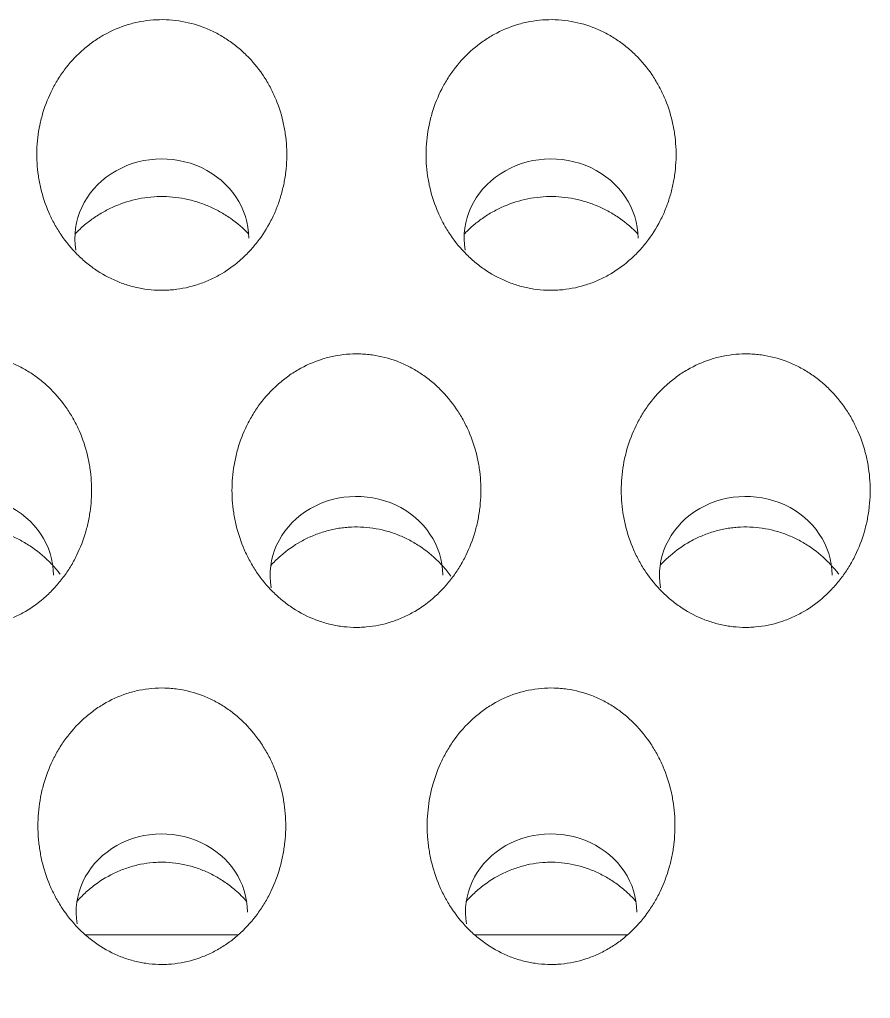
# Model space of a CAD drawing. Header units: inches. Extents: x 3778 to 56227, y -16914 to 35091.
# Drawn here: x 42140.71 to 42147.24, y -12677.05 to -12669.53 of the extents above; entities that cross this region are included whole.
import ezdxf

# ---------------------------------------------------------------- set-up
doc = ezdxf.new("R2010")
doc.units = ezdxf.units.IN
doc.header["$LTSCALE"] = 100
doc.header["$MEASUREMENT"] = 0
doc.layers.add('2-con', color=2, linetype='Continuous')
doc.layers.add('mark-B', color=2, linetype='Continuous', lineweight=20)

# ---------------------------------------------------------------- blocks, each defined once
blk = doc.blocks.new('무풍1WAY 대형')
at = {"layer": 'mark-B'}
for p, q in [((538.6807, -402.387), (539.8472, -402.387)), ((541.6676, -402.387), (542.8358, -402.387))]:
    blk.add_line(p, q, dxfattribs=at)
for centre, major_axis, end_param in [((539.2648, -402.5625), (-0.6573, 0), 3.292682), ((542.2523, -402.5625), (-0.6573, 0), 3.292682), ((537.771, -405.1498), (-0.6622, 0), 3.301521), ((540.7586, -405.1498), (-0.6622, 0), 3.301521), ((543.7461, -405.1498), (-0.6622, 0), 3.301521), ((539.2648, -407.7372), (-0.6672, 0), 3.290718), ((542.2523, -407.7372), (-0.6672, 0), 3.290718)]:
    blk.add_ellipse(centre, major_axis=major_axis, ratio=0.913545, start_param=0, end_param=end_param, dxfattribs=at)
for points, knots in [([(539.5706, -381.7462), (539.9375, -381.7462), (540.3025, -381.7571), (541.0289, -381.7998), (541.7517, -381.8635), (542.8252, -382.0215), (543.8881, -382.2419), (544.5894, -382.4313), (545.1126, -382.5893), (545.2865, -382.6446), (545.5468, -382.7317), (545.6334, -382.7615), (545.8063, -382.8222), (546.2369, -382.9771), (546.6592, -383.147), (547.3246, -383.4373), (547.9797, -383.7463), (548.9319, -384.2643), (549.5469, -384.6455), (550.152, -385.0444), (550.4496, -385.2528), (550.8155, -385.5242), (550.8883, -385.5791), (551.0335, -385.6898), (551.1058, -385.7458), (551.3214, -385.9151), (551.4632, -386.0297), (551.8835, -386.3785), (552.4293, -386.8571), (552.9476, -387.3613), (553.7051, -388.1363), (554.1834, -388.6778), (554.8629, -389.5255), (555.083, -389.814), (555.3502, -390.182), (555.4032, -390.2559), (555.5086, -390.4046), (555.5608, -390.4792), (555.716, -390.7038), (555.8175, -390.8544), (556.3158, -391.6123), (556.6845, -392.2334), (557.3659, -393.5032), (557.6786, -394.1519), (558.1064, -395.1454), (558.2421, -395.4799), (558.4354, -395.9868), (558.4981, -396.1566), (558.62, -396.4979), (558.6793, -396.6695), (558.9669, -397.531), (559.1664, -398.225), (559.5075, -399.6221), (559.6491, -400.3251), (559.876, -401.74), (559.9613, -402.4518), (560.0756, -403.8843), (560.1046, -404.6049), (560.1046, -405.33)], [0, 0, 0, 0, 0.03125, 0.03125, 0.0625, 0.09375, 0.125, 0.15625, 0.15625, 0.171875, 0.171875, 0.179688, 0.179688, 0.1875, 0.21875, 0.21875, 0.25, 0.28125, 0.3125, 0.3125, 0.34375, 0.34375, 0.351563, 0.351563, 0.359375, 0.359375, 0.375, 0.375, 0.40625, 0.4375, 0.4375, 0.5, 0.5, 0.53125, 0.53125, 0.539062, 0.539062, 0.546875, 0.546875, 0.5625, 0.5625, 0.625, 0.625, 0.6875, 0.6875, 0.71875, 0.71875, 0.734375, 0.734375, 0.75, 0.75, 0.8125, 0.8125, 0.875, 0.875, 0.9375, 0.9375, 1, 1, 1, 1]), ([(559.8476, -405.3255), (559.8476, -405.3228), (559.8476, -405.3199), (559.8476, -405.3143), (559.8477, -405.3059), (559.8477, -405.2862), (559.8478, -405.2468), (559.8478, -405.1682), (559.8473, -405.011), (559.844, -404.6969), (559.828, -404.0701), (559.7985, -403.5353), (559.7186, -402.4687), (559.6375, -401.7619), (559.4197, -400.3565), (559.283, -399.658), (558.9521, -398.2697), (558.758, -397.5799), (558.4773, -396.7233), (558.4195, -396.5528), (558.3003, -396.2135), (558.1164, -395.707), (557.9171, -395.2079), (557.4979, -394.2199), (557.191, -393.5746), (556.5212, -392.3111), (556.1583, -391.693), (555.6673, -390.9385), (555.5672, -390.7886), (555.4143, -390.565), (555.3628, -390.4907), (555.2589, -390.3427), (554.9973, -389.9745), (554.7259, -389.6155), (554.0553, -388.7714), (553.5827, -388.2322), (552.8339, -387.4603), (552.3214, -386.958), (551.7812, -386.4813), (551.3653, -386.1338), (551.2248, -386.0196), (551.0113, -385.851), (550.9397, -385.7952), (550.796, -385.6848), (550.4352, -385.4116), (550.0667, -385.1522), (549.4672, -384.7548), (548.8579, -384.3751), (548.2286, -384.0311), (547.5892, -383.7051), (547.2644, -383.5513), (546.6045, -383.262), (546.2694, -383.1266), (545.8439, -382.9694), (545.7584, -382.9385), (545.5869, -382.878), (545.5009, -382.8484), (545.2427, -382.7616), (545.0701, -382.7065), (544.551, -382.5491), (544.2031, -382.4548), (543.5037, -382.2874), (542.8006, -382.141), (541.7353, -381.9837), (541.018, -381.9202), (540.4773, -381.8883), (540.2062, -381.8763), (539.8888, -381.8693), (539.7298, -381.8675), (539.6503, -381.8671), (539.6105, -381.867), (539.5906, -381.8669), (539.582, -381.8669), (539.5763, -381.8669), (539.5734, -381.8669), (539.5706, -381.8669)], [0, 0, 0, 0, 0.000244, 0.000244, 0.000488, 0.000977, 0.001953, 0.003906, 0.007812, 0.015625, 0.03125, 0.0625, 0.0625, 0.125, 0.125, 0.1875, 0.1875, 0.25, 0.25, 0.265625, 0.265625, 0.28125, 0.3125, 0.3125, 0.375, 0.375, 0.4375, 0.4375, 0.453125, 0.453125, 0.460937, 0.460937, 0.46875, 0.5, 0.5, 0.5625, 0.5625, 0.59375, 0.625, 0.625, 0.640625, 0.640625, 0.648437, 0.648437, 0.65625, 0.6875, 0.6875, 0.71875, 0.75, 0.75, 0.78125, 0.78125, 0.8125, 0.8125, 0.820312, 0.820312, 0.828125, 0.828125, 0.84375, 0.84375, 0.875, 0.875, 0.90625, 0.9375, 0.96875, 0.96875, 0.984375, 0.992188, 0.996094, 0.998047, 0.999023, 0.999512, 0.999756, 0.999756, 1, 1, 1, 1]), ([(539.5708, -390.0864), (539.5751, -390.0864), (539.5794, -390.0864), (539.5881, -390.0864), (539.601, -390.0864), (539.6313, -390.0865), (539.6918, -390.0868), (539.8127, -390.0881), (540.0542, -390.0928), (540.5362, -390.1111), (540.9473, -390.1422), (541.767, -390.2246), (542.31, -390.3067), (543.1193, -390.4703), (543.3882, -390.5316), (543.9243, -390.668), (544.1894, -390.7427), (544.7139, -390.9045), (544.9733, -390.9918), (545.4866, -391.1783), (545.7406, -391.2776), (546.4941, -391.5936), (546.9855, -391.8284), (547.7056, -392.218), (548.0614, -392.4222), (548.4691, -392.6768), (548.6421, -392.7895), (548.7572, -392.8654), (548.8145, -392.9038), (549.1, -393.0974), (549.547, -393.4172), (550.1894, -393.9258), (550.8042, -394.4627), (551.1956, -394.8395), (551.7689, -395.419), (552.1325, -395.8245), (552.5633, -396.3557), (552.6907, -396.5168), (552.8154, -396.6808), (552.8979, -396.7907), (552.9389, -396.8461), (553.1421, -397.1238), (553.4547, -397.5742), (553.8871, -398.2677), (554.1518, -398.7416), (554.5314, -399.4609), (554.7612, -399.9519), (555.1735, -400.9569), (555.3559, -401.471), (555.5926, -402.2601), (555.6649, -402.5242), (555.7964, -403.0542), (555.8556, -403.3201), (556.0142, -404.1206), (556.0941, -404.658), (556.202, -405.7402), (556.23, -406.2849), (556.2318, -406.8335)], [0, 0, 0, 0, 0.000488, 0.000488, 0.000977, 0.001953, 0.003906, 0.007813, 0.015625, 0.03125, 0.0625, 0.0625, 0.125, 0.125, 0.15625, 0.15625, 0.1875, 0.1875, 0.21875, 0.21875, 0.25, 0.25, 0.3125, 0.3125, 0.34375, 0.359375, 0.367188, 0.367188, 0.375, 0.375, 0.40625, 0.4375, 0.46875, 0.5, 0.5, 0.5625, 0.5625, 0.578125, 0.585938, 0.585938, 0.59375, 0.59375, 0.625, 0.65625, 0.6875, 0.6875, 0.75, 0.75, 0.8125, 0.8125, 0.84375, 0.84375, 0.875, 0.875, 0.9375, 0.9375, 1, 1, 1, 1]), ([(555.4889, -406.5155), (555.4777, -405.9975), (555.4419, -405.4832), (555.3217, -404.462), (555.2373, -403.955), (555.0746, -403.1999), (555.0144, -402.9492), (554.9149, -402.5744), (554.8803, -402.4497), (554.826, -402.263), (554.8075, -402.2009), (554.7697, -402.0766), (554.7505, -402.0146), (554.5741, -401.4583), (554.3945, -400.9751), (553.9914, -400.0307), (553.768, -399.5693), (553.2782, -398.6681), (553.0118, -398.2283), (552.6507, -397.6924), (552.5403, -397.5327), (552.4266, -397.3746), (552.3501, -397.2695), (552.3115, -397.2172), (552.1169, -396.9567), (551.9568, -396.7529), (551.4631, -396.1554), (551.1163, -395.7752), (550.5704, -395.2318), (550.1979, -394.8785), (549.6136, -394.3749), (549.207, -394.0569), (548.7918, -393.7478), (548.5797, -393.5978), (547.4973, -392.8714), (546.5885, -392.3854), (545.4012, -391.8912), (545.1612, -391.7981), (544.6761, -391.623), (544.431, -391.5412), (544.0594, -391.4272), (543.9349, -391.3907), (543.6844, -391.3206), (543.5585, -391.2871), (543.1789, -391.191), (542.925, -391.1335), (542.161, -390.9798), (541.1359, -390.8255), (540.0978, -390.7728), (539.5755, -390.7722)], [0, 0, 0, 0, 0.0625, 0.0625, 0.125, 0.125, 0.15625, 0.15625, 0.171875, 0.171875, 0.179688, 0.179688, 0.1875, 0.1875, 0.25, 0.25, 0.3125, 0.3125, 0.375, 0.375, 0.390625, 0.398438, 0.398438, 0.40625, 0.40625, 0.4375, 0.4375, 0.5, 0.5, 0.53125, 0.5625, 0.59375, 0.59375, 0.625, 0.625, 0.75, 0.75, 0.78125, 0.78125, 0.8125, 0.8125, 0.828125, 0.828125, 0.84375, 0.84375, 0.875, 0.875, 0.9375, 1, 1, 1, 1]), ([(539.9067, -402.44), (539.9531, -402.4876), (539.994, -402.5389), (540.048, -402.6209), (540.0647, -402.6491), (540.088, -402.6926), (540.0955, -402.7073), (540.1098, -402.7371), (540.1166, -402.7523), (540.149, -402.8284), (540.1694, -402.8909), (540.1919, -402.9868), (540.1981, -403.0191), (540.2053, -403.0681), (540.2074, -403.0846), (540.2109, -403.1175), (540.2123, -403.134), (540.2175, -403.2162), (540.2161, -403.2817), (540.206, -403.3796), (540.2013, -403.4121), (540.192, -403.4608), (540.1886, -403.4771), (540.181, -403.5094), (540.1769, -403.5254), (540.1547, -403.6046), (540.1317, -403.6659), (540.0892, -403.7544), (540.0737, -403.7834), (540.0483, -403.8259), (540.0394, -403.84), (540.0211, -403.8677), (540.0116, -403.8812), (539.9629, -403.9477), (539.9195, -403.9965), (539.8471, -404.0631), (539.8219, -404.0841), (539.782, -404.1139), (539.7684, -404.1235), (539.7408, -404.1419), (539.7269, -404.1507), (539.6561, -404.1926), (539.5965, -404.2199), (539.5183, -404.2455), (539.5024, -404.2502), (539.4703, -404.2587), (539.4541, -404.2626), (539.4054, -404.2726), (539.3402, -404.2821), (539.2746, -404.2841), (539.2252, -404.2828), (539.2087, -404.2818), (539.1756, -404.279), (539.159, -404.2771), (539.0769, -404.2653), (539.0133, -404.2485), (538.9363, -404.2187), (538.9211, -404.2123), (538.8908, -404.1986), (538.8758, -404.1913), (538.8317, -404.1684), (538.7749, -404.1348), (538.7221, -404.0954), (538.684, -404.0639), (538.6715, -404.053), (538.647, -404.0305), (538.635, -404.0189), (538.5769, -403.9599), (538.5356, -403.9087), (538.4901, -403.8399), (538.4813, -403.826), (538.4643, -403.7975), (538.4561, -403.783), (538.4326, -403.7392), (538.4183, -403.7094), (538.3797, -403.6186), (538.3594, -403.556), (538.3406, -403.4754), (538.3372, -403.4591), (538.3311, -403.4265), (538.3229, -403.3776), (538.318, -403.3285), (538.3121, -403.2303), (538.3136, -403.1646), (538.3224, -403.0822), (538.3246, -403.0657), (538.3295, -403.0329), (538.3378, -402.9842), (538.3492, -402.9363), (538.3759, -402.8418), (538.399, -402.7803), (538.4349, -402.7057), (538.4425, -402.6908), (538.4582, -402.6617), (538.4826, -402.6186), (538.5097, -402.5776), (538.5676, -402.4984), (538.6109, -402.4492), (538.6718, -402.3928), (538.6843, -402.3818), (538.7097, -402.3606), (538.7485, -402.3298), (538.8165, -402.2841), (538.8744, -402.2534), (538.9193, -402.2328), (538.9345, -402.2263), (538.9653, -402.2141), (538.9811, -402.2085), (539.0599, -402.1824), (539.1242, -402.1691), (539.2062, -402.1618), (539.2227, -402.1608), (539.2558, -402.1598), (539.2724, -402.1598), (539.3224, -402.1613), (539.3883, -402.1671), (539.4528, -402.1804), (539.5006, -402.1932), (539.5164, -402.1979), (539.5479, -402.2082), (539.5636, -402.2139), (539.641, -402.2444), (539.6993, -402.2753), (539.7677, -402.3214), (539.7812, -402.331), (539.8077, -402.351), (539.8208, -402.3614), (539.8463, -402.3827), (539.8588, -402.3938), (539.8832, -402.4164), (539.8951, -402.428), (539.9067, -402.44)], [0, 0, 0, 0, 0.03125, 0.03125, 0.046875, 0.046875, 0.054688, 0.054688, 0.0625, 0.0625, 0.09375, 0.09375, 0.109375, 0.109375, 0.117188, 0.117188, 0.125, 0.125, 0.15625, 0.15625, 0.171875, 0.171875, 0.179688, 0.179688, 0.1875, 0.1875, 0.21875, 0.21875, 0.234375, 0.234375, 0.242188, 0.242188, 0.25, 0.25, 0.28125, 0.28125, 0.296875, 0.296875, 0.304688, 0.304688, 0.3125, 0.3125, 0.34375, 0.34375, 0.351563, 0.351563, 0.359375, 0.359375, 0.375, 0.390625, 0.390625, 0.398438, 0.398438, 0.40625, 0.40625, 0.4375, 0.4375, 0.445313, 0.445313, 0.453125, 0.453125, 0.46875, 0.484375, 0.484375, 0.492188, 0.492188, 0.5, 0.5, 0.53125, 0.53125, 0.539063, 0.539063, 0.546875, 0.546875, 0.5625, 0.5625, 0.59375, 0.59375, 0.601563, 0.601563, 0.609375, 0.625, 0.625, 0.65625, 0.65625, 0.664063, 0.664063, 0.671875, 0.6875, 0.6875, 0.71875, 0.71875, 0.726563, 0.726563, 0.734375, 0.75, 0.75, 0.78125, 0.78125, 0.789063, 0.789063, 0.796875, 0.8125, 0.828125, 0.828125, 0.835938, 0.835938, 0.84375, 0.84375, 0.875, 0.875, 0.882813, 0.882813, 0.890625, 0.890625, 0.90625, 0.921875, 0.921875, 0.929688, 0.929688, 0.9375, 0.9375, 0.96875, 0.96875, 0.976563, 0.976563, 0.984375, 0.984375, 0.992188, 0.992188, 1, 1, 1, 1]), ([(542.8942, -402.44), (542.9406, -402.4876), (542.9815, -402.5389), (543.0355, -402.6209), (543.0523, -402.6491), (543.0756, -402.6926), (543.083, -402.7073), (543.0973, -402.7371), (543.1042, -402.7523), (543.1366, -402.8284), (543.1569, -402.8909), (543.1795, -402.9868), (543.1856, -403.0191), (543.1929, -403.0681), (543.195, -403.0846), (543.1984, -403.1175), (543.1998, -403.134), (543.205, -403.2162), (543.2037, -403.2817), (543.1935, -403.3796), (543.1888, -403.4121), (543.1796, -403.4608), (543.1761, -403.4771), (543.1686, -403.5094), (543.1645, -403.5254), (543.1423, -403.6046), (543.1193, -403.6659), (543.0767, -403.7544), (543.0612, -403.7834), (543.0358, -403.8259), (543.027, -403.84), (543.0086, -403.8677), (542.9992, -403.8812), (542.9505, -403.9477), (542.907, -403.9965), (542.8347, -404.0631), (542.8094, -404.0841), (542.7696, -404.1139), (542.7559, -404.1235), (542.7284, -404.1419), (542.7144, -404.1507), (542.6436, -404.1926), (542.5841, -404.2199), (542.5058, -404.2455), (542.49, -404.2502), (542.4579, -404.2587), (542.4416, -404.2626), (542.3929, -404.2726), (542.3278, -404.2821), (542.2621, -404.2841), (542.2127, -404.2828), (542.1962, -404.2818), (542.1632, -404.279), (542.1466, -404.2771), (542.0644, -404.2653), (542.0008, -404.2485), (541.9239, -404.2187), (541.9086, -404.2123), (541.8784, -404.1986), (541.8633, -404.1913), (541.8192, -404.1684), (541.7625, -404.1348), (541.7097, -404.0954), (541.6715, -404.0639), (541.659, -404.053), (541.6346, -404.0305), (541.6226, -404.0189), (541.5644, -403.9599), (541.5232, -403.9087), (541.4777, -403.8399), (541.4689, -403.826), (541.4519, -403.7975), (541.4437, -403.783), (541.4201, -403.7392), (541.4059, -403.7094), (541.3673, -403.6186), (541.3469, -403.556), (541.3282, -403.4754), (541.3247, -403.4591), (541.3186, -403.4265), (541.3105, -403.3776), (541.3055, -403.3285), (541.2996, -403.2303), (541.3011, -403.1646), (541.31, -403.0822), (541.3121, -403.0657), (541.317, -403.0329), (541.3254, -402.9842), (541.3368, -402.9363), (541.3635, -402.8418), (541.3865, -402.7803), (541.4225, -402.7057), (541.43, -402.6908), (541.4457, -402.6617), (541.4701, -402.6186), (541.4972, -402.5776), (541.5551, -402.4984), (541.5985, -402.4492), (541.6593, -402.3928), (541.6719, -402.3818), (541.6973, -402.3606), (541.7361, -402.3298), (541.804, -402.2841), (541.862, -402.2534), (541.9068, -402.2328), (541.922, -402.2263), (541.9529, -402.2141), (541.9686, -402.2085), (542.0475, -402.1824), (542.1118, -402.1691), (542.1937, -402.1618), (542.2102, -402.1608), (542.2433, -402.1598), (542.26, -402.1598), (542.31, -402.1613), (542.3759, -402.1671), (542.4403, -402.1804), (542.4881, -402.1932), (542.504, -402.1979), (542.5355, -402.2082), (542.5512, -402.2139), (542.6286, -402.2444), (542.6868, -402.2753), (542.7553, -402.3214), (542.7688, -402.331), (542.7953, -402.351), (542.8084, -402.3614), (542.8339, -402.3827), (542.8463, -402.3938), (542.8707, -402.4164), (542.8826, -402.428), (542.8942, -402.44)], [0, 0, 0, 0, 0.03125, 0.03125, 0.046875, 0.046875, 0.054687, 0.054687, 0.0625, 0.0625, 0.09375, 0.09375, 0.109375, 0.109375, 0.117187, 0.117187, 0.125, 0.125, 0.15625, 0.15625, 0.171875, 0.171875, 0.179687, 0.179687, 0.1875, 0.1875, 0.21875, 0.21875, 0.234375, 0.234375, 0.242187, 0.242187, 0.25, 0.25, 0.28125, 0.28125, 0.296875, 0.296875, 0.304687, 0.304687, 0.3125, 0.3125, 0.34375, 0.34375, 0.351562, 0.351562, 0.359375, 0.359375, 0.375, 0.390625, 0.390625, 0.398437, 0.398437, 0.40625, 0.40625, 0.4375, 0.4375, 0.445312, 0.445312, 0.453125, 0.453125, 0.46875, 0.484375, 0.484375, 0.492187, 0.492187, 0.5, 0.5, 0.53125, 0.53125, 0.539062, 0.539062, 0.546875, 0.546875, 0.5625, 0.5625, 0.59375, 0.59375, 0.601562, 0.601562, 0.609375, 0.625, 0.625, 0.65625, 0.65625, 0.664062, 0.664062, 0.671875, 0.6875, 0.6875, 0.71875, 0.71875, 0.726562, 0.726562, 0.734375, 0.75, 0.75, 0.78125, 0.78125, 0.789062, 0.789062, 0.796875, 0.8125, 0.828125, 0.828125, 0.835937, 0.835937, 0.84375, 0.84375, 0.875, 0.875, 0.882812, 0.882812, 0.890625, 0.890625, 0.90625, 0.921875, 0.921875, 0.929687, 0.929687, 0.9375, 0.9375, 0.96875, 0.96875, 0.976562, 0.976562, 0.984375, 0.984375, 0.992187, 0.992187, 1, 1, 1, 1]), ([(539.9173, -402.6437), (539.9079, -402.6542), (539.8982, -402.6646), (539.8768, -402.6864), (539.8651, -402.6978), (539.8292, -402.731), (539.8044, -402.7517), (539.727, -402.8096), (539.6717, -402.8426), (539.5975, -402.8763), (539.5823, -402.8827), (539.5519, -402.8945), (539.5365, -402.8999), (539.4902, -402.9148), (539.4277, -402.9311), (539.3637, -402.9401), (539.315, -402.944), (539.2987, -402.9448), (539.2659, -402.9455), (539.2496, -402.9454), (539.1683, -402.9423), (539.1044, -402.9323), (539.0259, -402.9104), (539.0102, -402.9056), (538.9792, -402.895), (538.9639, -402.8893), (538.9188, -402.8709), (538.8602, -402.8432), (538.8049, -402.8091), (538.7646, -402.7812), (538.7514, -402.7715), (538.7256, -402.7515), (538.713, -402.7412), (538.6689, -402.7031), (538.6391, -402.6738), (538.6112, -402.6425)], [0, 0, 0, 0, 0.028629, 0.028629, 0.061461, 0.061461, 0.127125, 0.127125, 0.258453, 0.258453, 0.291286, 0.291286, 0.324118, 0.324118, 0.389782, 0.455446, 0.455446, 0.488278, 0.488278, 0.52111, 0.52111, 0.652439, 0.652439, 0.685271, 0.685271, 0.718103, 0.718103, 0.783768, 0.849432, 0.849432, 0.882264, 0.882264, 0.915096, 0.915096, 1, 1, 1, 1]), ([(542.9048, -402.6437), (542.8954, -402.6542), (542.8857, -402.6646), (542.8644, -402.6864), (542.8526, -402.6978), (542.8168, -402.731), (542.7919, -402.7517), (542.7146, -402.8096), (542.6593, -402.8426), (542.585, -402.8763), (542.5699, -402.8827), (542.5394, -402.8945), (542.5241, -402.8999), (542.4778, -402.9148), (542.4153, -402.9311), (542.3512, -402.9401), (542.3026, -402.944), (542.2862, -402.9448), (542.2534, -402.9455), (542.2371, -402.9454), (542.1559, -402.9423), (542.0919, -402.9323), (542.0134, -402.9104), (541.9977, -402.9056), (541.9667, -402.895), (541.9515, -402.8893), (541.9063, -402.8709), (541.8478, -402.8432), (541.7925, -402.8091), (541.7522, -402.7812), (541.739, -402.7715), (541.7131, -402.7515), (541.7006, -402.7412), (541.6565, -402.7031), (541.6266, -402.6738), (541.5987, -402.6425)], [0, 0, 0, 0, 0.028629, 0.028629, 0.061461, 0.061461, 0.127125, 0.127125, 0.258453, 0.258453, 0.291286, 0.291286, 0.324118, 0.324118, 0.389782, 0.455446, 0.455446, 0.488278, 0.488278, 0.52111, 0.52111, 0.652439, 0.652439, 0.685271, 0.685271, 0.718103, 0.718103, 0.783767, 0.849432, 0.849432, 0.882264, 0.882264, 0.915096, 0.915096, 1, 1, 1, 1]), ([(538.4122, -405.0223), (538.4591, -405.0691), (538.5005, -405.1198), (538.5551, -405.2008), (538.5721, -405.2287), (538.5958, -405.2717), (538.6034, -405.2863), (538.6179, -405.3159), (538.6249, -405.3309), (538.6579, -405.4066), (538.6787, -405.4687), (538.7017, -405.5641), (538.708, -405.5962), (538.7179, -405.6613), (538.7215, -405.6943), (538.7279, -405.7927), (538.7266, -405.858), (538.7163, -405.9555), (538.7115, -405.9879), (538.7022, -406.0365), (538.6987, -406.0527), (538.691, -406.0848), (538.6868, -406.1007), (538.6643, -406.1795), (538.6409, -406.2404), (538.5978, -406.3284), (538.5821, -406.3571), (538.5563, -406.3994), (538.5473, -406.4133), (538.5288, -406.4406), (538.5193, -406.454), (538.4702, -406.5196), (538.4263, -406.5678), (538.3534, -406.6334), (538.328, -406.6542), (538.2744, -406.6933), (538.2468, -406.7113), (538.1619, -406.7605), (538.1024, -406.7871), (538.0084, -406.8173), (537.9761, -406.8257), (537.9116, -406.8386), (537.8468, -406.8479), (537.7814, -406.85), (537.7321, -406.8487), (537.7157, -406.8478), (537.6826, -406.8451), (537.6661, -406.8432), (537.5845, -406.8318), (537.5211, -406.8155), (537.4442, -406.7865), (537.4289, -406.7803), (537.3986, -406.7669), (537.3836, -406.7598), (537.3395, -406.7374), (537.2826, -406.7046), (537.2296, -406.6661), (537.1912, -406.6351), (537.1786, -406.6244), (537.154, -406.6023), (537.1419, -406.591), (537.0833, -406.5329), (537.0416, -406.4824), (536.9955, -406.4145), (536.9866, -406.4007), (536.9693, -406.3725), (536.961, -406.3582), (536.9371, -406.3147), (536.9226, -406.2852), (536.8833, -406.1951), (536.8626, -406.133), (536.8434, -406.0528), (536.8399, -406.0366), (536.8336, -406.0041), (536.8253, -405.9554), (536.8202, -405.9066), (536.8141, -405.8087), (536.8156, -405.7432), (536.8245, -405.661), (536.8266, -405.6446), (536.8316, -405.612), (536.8401, -405.5635), (536.8516, -405.5158), (536.8787, -405.4217), (536.9021, -405.3606), (536.9386, -405.2864), (536.9463, -405.2717), (536.9621, -405.2428), (536.9868, -405.2002), (537.0325, -405.1326), (537.0739, -405.0822), (537.1178, -405.0337), (537.1411, -405.0103), (537.2148, -404.9436), (537.2675, -404.9048), (537.3519, -404.8554), (537.381, -404.8403), (537.4259, -404.8201), (537.4412, -404.8137), (537.4721, -404.8018), (537.4878, -404.7963), (537.5661, -404.771), (537.6302, -404.7579), (537.7119, -404.7508), (537.7284, -404.7498), (537.7614, -404.7488), (537.7781, -404.7488), (537.8277, -404.7501), (537.8931, -404.7557), (537.9574, -404.7686), (538.0051, -404.781), (538.0209, -404.7855), (538.0524, -404.7956), (538.0681, -404.8012), (538.1453, -404.8307), (538.2036, -404.8608), (538.2724, -404.9059), (538.2859, -404.9154), (538.3126, -404.9349), (538.3257, -404.9451), (538.3642, -404.9765), (538.3888, -404.9988), (538.4122, -405.0223)], [0, 0, 0, 0, 0.03125, 0.03125, 0.046875, 0.046875, 0.054688, 0.054688, 0.0625, 0.0625, 0.09375, 0.09375, 0.109375, 0.109375, 0.125, 0.125, 0.15625, 0.15625, 0.171875, 0.171875, 0.179688, 0.179688, 0.1875, 0.1875, 0.21875, 0.21875, 0.234375, 0.234375, 0.242188, 0.242188, 0.25, 0.25, 0.28125, 0.28125, 0.296875, 0.296875, 0.3125, 0.3125, 0.34375, 0.34375, 0.359375, 0.359375, 0.375, 0.390625, 0.390625, 0.398438, 0.398438, 0.40625, 0.40625, 0.4375, 0.4375, 0.445313, 0.445313, 0.453125, 0.453125, 0.46875, 0.484375, 0.484375, 0.492188, 0.492188, 0.5, 0.5, 0.53125, 0.53125, 0.539063, 0.539063, 0.546875, 0.546875, 0.5625, 0.5625, 0.59375, 0.59375, 0.601563, 0.601563, 0.609375, 0.625, 0.625, 0.65625, 0.65625, 0.664063, 0.664063, 0.671875, 0.6875, 0.6875, 0.71875, 0.71875, 0.726563, 0.726563, 0.734375, 0.75, 0.765625, 0.765625, 0.78125, 0.78125, 0.8125, 0.8125, 0.828125, 0.828125, 0.835938, 0.835938, 0.84375, 0.84375, 0.875, 0.875, 0.882813, 0.882813, 0.890625, 0.890625, 0.90625, 0.921875, 0.921875, 0.929688, 0.929688, 0.9375, 0.9375, 0.96875, 0.96875, 0.976563, 0.976563, 0.984375, 0.984375, 1, 1, 1, 1]), ([(541.3998, -405.0223), (541.4466, -405.0691), (541.488, -405.1198), (541.5427, -405.2008), (541.5597, -405.2287), (541.5833, -405.2717), (541.5909, -405.2863), (541.6054, -405.3159), (541.6124, -405.3309), (541.6455, -405.4066), (541.6662, -405.4687), (541.6892, -405.5641), (541.6956, -405.5962), (541.7055, -405.6613), (541.709, -405.6943), (541.7155, -405.7927), (541.7142, -405.858), (541.7039, -405.9555), (541.6991, -405.9879), (541.6897, -406.0365), (541.6862, -406.0527), (541.6785, -406.0848), (541.6744, -406.1007), (541.6518, -406.1795), (541.6285, -406.2404), (541.5854, -406.3284), (541.5696, -406.3571), (541.5438, -406.3994), (541.5349, -406.4133), (541.5164, -406.4406), (541.5068, -406.454), (541.4577, -406.5196), (541.4139, -406.5678), (541.341, -406.6334), (541.3155, -406.6542), (541.262, -406.6933), (541.2344, -406.7113), (541.1495, -406.7605), (541.0899, -406.7871), (540.9959, -406.8173), (540.9637, -406.8257), (540.8992, -406.8386), (540.8343, -406.8479), (540.7689, -406.85), (540.7197, -406.8487), (540.7032, -406.8478), (540.6702, -406.8451), (540.6537, -406.8432), (540.572, -406.8318), (540.5086, -406.8155), (540.4317, -406.7865), (540.4164, -406.7803), (540.3861, -406.7669), (540.3711, -406.7598), (540.327, -406.7374), (540.2702, -406.7046), (540.2171, -406.6661), (540.1787, -406.6351), (540.1662, -406.6244), (540.1415, -406.6023), (540.1295, -406.591), (540.0709, -406.5329), (540.0291, -406.4824), (539.983, -406.4145), (539.9741, -406.4007), (539.9569, -406.3725), (539.9486, -406.3582), (539.9247, -406.3147), (539.9102, -406.2852), (539.8708, -406.1951), (539.8501, -406.133), (539.8309, -406.0528), (539.8274, -406.0366), (539.8212, -406.0041), (539.8128, -405.9554), (539.8077, -405.9066), (539.8016, -405.8087), (539.8031, -405.7432), (539.812, -405.661), (539.8142, -405.6446), (539.8192, -405.612), (539.8276, -405.5635), (539.8392, -405.5158), (539.8663, -405.4217), (539.8897, -405.3606), (539.9262, -405.2864), (539.9338, -405.2717), (539.9497, -405.2428), (539.9743, -405.2002), (540.02, -405.1326), (540.0614, -405.0822), (540.1054, -405.0337), (540.1286, -405.0103), (540.2024, -404.9436), (540.2551, -404.9048), (540.3395, -404.8554), (540.3685, -404.8403), (540.4135, -404.8201), (540.4287, -404.8137), (540.4597, -404.8018), (540.4753, -404.7963), (540.5537, -404.771), (540.6177, -404.7579), (540.6995, -404.7508), (540.7159, -404.7498), (540.749, -404.7488), (540.7656, -404.7488), (540.8152, -404.7501), (540.8807, -404.7557), (540.9449, -404.7686), (540.9926, -404.781), (541.0085, -404.7855), (541.04, -404.7956), (541.0557, -404.8012), (541.1329, -404.8307), (541.1912, -404.8608), (541.2599, -404.9059), (541.2734, -404.9154), (541.3001, -404.9349), (541.3133, -404.9451), (541.3518, -404.9765), (541.3764, -404.9988), (541.3998, -405.0223)], [0, 0, 0, 0, 0.03125, 0.03125, 0.046875, 0.046875, 0.054688, 0.054688, 0.0625, 0.0625, 0.09375, 0.09375, 0.109375, 0.109375, 0.125, 0.125, 0.15625, 0.15625, 0.171875, 0.171875, 0.179688, 0.179688, 0.1875, 0.1875, 0.21875, 0.21875, 0.234375, 0.234375, 0.242188, 0.242188, 0.25, 0.25, 0.28125, 0.28125, 0.296875, 0.296875, 0.3125, 0.3125, 0.34375, 0.34375, 0.359375, 0.359375, 0.375, 0.390625, 0.390625, 0.398438, 0.398438, 0.40625, 0.40625, 0.4375, 0.4375, 0.445313, 0.445313, 0.453125, 0.453125, 0.46875, 0.484375, 0.484375, 0.492188, 0.492188, 0.5, 0.5, 0.53125, 0.53125, 0.539063, 0.539063, 0.546875, 0.546875, 0.5625, 0.5625, 0.59375, 0.59375, 0.601563, 0.601563, 0.609375, 0.625, 0.625, 0.65625, 0.65625, 0.664063, 0.664063, 0.671875, 0.6875, 0.6875, 0.71875, 0.71875, 0.726563, 0.726563, 0.734375, 0.75, 0.765625, 0.765625, 0.78125, 0.78125, 0.8125, 0.8125, 0.828125, 0.828125, 0.835938, 0.835938, 0.84375, 0.84375, 0.875, 0.875, 0.882813, 0.882813, 0.890625, 0.890625, 0.90625, 0.921875, 0.921875, 0.929688, 0.929688, 0.9375, 0.9375, 0.96875, 0.96875, 0.976563, 0.976563, 0.984375, 0.984375, 1, 1, 1, 1]), ([(544.3873, -405.0223), (544.4342, -405.0691), (544.4755, -405.1198), (544.5302, -405.2008), (544.5472, -405.2287), (544.5709, -405.2717), (544.5785, -405.2863), (544.593, -405.3159), (544.6, -405.3309), (544.633, -405.4066), (544.6537, -405.4687), (544.6768, -405.5641), (544.6831, -405.5962), (544.693, -405.6613), (544.6966, -405.6943), (544.703, -405.7927), (544.7017, -405.858), (544.6914, -405.9555), (544.6866, -405.9879), (544.6772, -406.0365), (544.6737, -406.0527), (544.6661, -406.0848), (544.6619, -406.1007), (544.6394, -406.1795), (544.616, -406.2404), (544.5729, -406.3284), (544.5572, -406.3571), (544.5314, -406.3994), (544.5224, -406.4133), (544.5039, -406.4406), (544.4944, -406.454), (544.4452, -406.5196), (544.4014, -406.5678), (544.3285, -406.6334), (544.3031, -406.6542), (544.2495, -406.6933), (544.2219, -406.7113), (544.137, -406.7605), (544.0775, -406.7871), (543.9835, -406.8173), (543.9512, -406.8257), (543.8867, -406.8386), (543.8219, -406.8479), (543.7565, -406.85), (543.7072, -406.8487), (543.6907, -406.8478), (543.6577, -406.8451), (543.6412, -406.8432), (543.5596, -406.8318), (543.4962, -406.8155), (543.4193, -406.7865), (543.404, -406.7803), (543.3737, -406.7669), (543.3587, -406.7598), (543.3146, -406.7374), (543.2577, -406.7046), (543.2047, -406.6661), (543.1663, -406.6351), (543.1537, -406.6244), (543.1291, -406.6023), (543.117, -406.591), (543.0584, -406.5329), (543.0167, -406.4824), (542.9706, -406.4145), (542.9617, -406.4007), (542.9444, -406.3725), (542.9361, -406.3582), (542.9122, -406.3147), (542.8977, -406.2852), (542.8584, -406.1951), (542.8377, -406.133), (542.8185, -406.0528), (542.815, -406.0366), (542.8087, -406.0041), (542.8004, -405.9554), (542.7953, -405.9066), (542.7892, -405.8087), (542.7907, -405.7432), (542.7996, -405.661), (542.8017, -405.6446), (542.8067, -405.612), (542.8152, -405.5635), (542.8267, -405.5158), (542.8538, -405.4217), (542.8772, -405.3606), (542.9137, -405.2864), (542.9214, -405.2717), (542.9372, -405.2428), (542.9619, -405.2002), (543.0076, -405.1326), (543.049, -405.0822), (543.0929, -405.0337), (543.1162, -405.0103), (543.1899, -404.9436), (543.2426, -404.9048), (543.327, -404.8554), (543.3561, -404.8403), (543.401, -404.8201), (543.4163, -404.8137), (543.4472, -404.8018), (543.4629, -404.7963), (543.5412, -404.771), (543.6053, -404.7579), (543.687, -404.7508), (543.7035, -404.7498), (543.7365, -404.7488), (543.7532, -404.7488), (543.8028, -404.7501), (543.8682, -404.7557), (543.9325, -404.7686), (543.9802, -404.781), (543.996, -404.7855), (544.0275, -404.7956), (544.0432, -404.8012), (544.1204, -404.8307), (544.1787, -404.8608), (544.2475, -404.9059), (544.261, -404.9154), (544.2877, -404.9349), (544.3008, -404.9451), (544.3393, -404.9765), (544.3639, -404.9988), (544.3873, -405.0223)], [0, 0, 0, 0, 0.03125, 0.03125, 0.046875, 0.046875, 0.054687, 0.054687, 0.0625, 0.0625, 0.09375, 0.09375, 0.109375, 0.109375, 0.125, 0.125, 0.15625, 0.15625, 0.171875, 0.171875, 0.179687, 0.179687, 0.1875, 0.1875, 0.21875, 0.21875, 0.234375, 0.234375, 0.242187, 0.242187, 0.25, 0.25, 0.28125, 0.28125, 0.296875, 0.296875, 0.3125, 0.3125, 0.34375, 0.34375, 0.359375, 0.359375, 0.375, 0.390625, 0.390625, 0.398437, 0.398437, 0.40625, 0.40625, 0.4375, 0.4375, 0.445312, 0.445312, 0.453125, 0.453125, 0.46875, 0.484375, 0.484375, 0.492187, 0.492187, 0.5, 0.5, 0.53125, 0.53125, 0.539062, 0.539062, 0.546875, 0.546875, 0.5625, 0.5625, 0.59375, 0.59375, 0.601562, 0.601562, 0.609375, 0.625, 0.625, 0.65625, 0.65625, 0.664062, 0.664062, 0.671875, 0.6875, 0.6875, 0.71875, 0.71875, 0.726562, 0.726562, 0.734375, 0.75, 0.765625, 0.765625, 0.78125, 0.78125, 0.8125, 0.8125, 0.828125, 0.828125, 0.835937, 0.835937, 0.84375, 0.84375, 0.875, 0.875, 0.882812, 0.882812, 0.890625, 0.890625, 0.90625, 0.921875, 0.921875, 0.929687, 0.929687, 0.9375, 0.9375, 0.96875, 0.96875, 0.976563, 0.976563, 0.984375, 0.984375, 1, 1, 1, 1]), ([(538.4267, -405.2267), (538.4246, -405.229), (538.4224, -405.2314), (538.3984, -405.2568), (538.3756, -405.2788), (538.3041, -405.3409), (538.2525, -405.3774), (538.1825, -405.4165), (538.1683, -405.4239), (538.1396, -405.438), (538.0962, -405.4578), (538.0219, -405.4847), (537.9603, -405.4998), (537.9133, -405.5086), (537.8974, -405.5111), (537.8656, -405.5152), (537.8497, -405.5168), (537.7703, -405.5226), (537.7071, -405.5202), (537.6125, -405.5061), (537.5809, -405.4996), (537.5192, -405.4833), (537.4589, -405.4637), (537.4009, -405.4377), (537.3443, -405.4086), (537.3164, -405.3924), (537.2364, -405.3398), (537.1873, -405.2997), (537.131, -405.2435), (537.12, -405.2319), (537.0985, -405.2082), (537.088, -405.1961), (537.0706, -405.1748), (537.0634, -405.1658), (537.0564, -405.1566)], [0, 0, 0, 0, 0.006076, 0.006076, 0.066825, 0.066825, 0.188325, 0.188325, 0.218699, 0.218699, 0.249074, 0.309824, 0.370574, 0.370574, 0.400948, 0.400948, 0.431323, 0.431323, 0.552823, 0.552823, 0.613572, 0.613572, 0.674322, 0.735072, 0.735072, 0.795821, 0.795821, 0.917321, 0.917321, 0.947695, 0.947695, 0.97807, 0.97807, 1, 1, 1, 1]), ([(541.4143, -405.2267), (541.4121, -405.229), (541.41, -405.2314), (541.386, -405.2568), (541.3631, -405.2788), (541.2917, -405.3409), (541.24, -405.3774), (541.17, -405.4165), (541.1558, -405.4239), (541.1272, -405.438), (541.0838, -405.4578), (541.0095, -405.4847), (540.9479, -405.4998), (540.9009, -405.5086), (540.885, -405.5111), (540.8532, -405.5152), (540.8373, -405.5168), (540.7579, -405.5226), (540.6946, -405.5202), (540.6001, -405.5061), (540.5685, -405.4996), (540.5068, -405.4833), (540.4464, -405.4637), (540.3885, -405.4377), (540.3318, -405.4086), (540.304, -405.3924), (540.2239, -405.3398), (540.1748, -405.2997), (540.1185, -405.2435), (540.1075, -405.2319), (540.086, -405.2082), (540.0755, -405.1961), (540.0543, -405.1701), (540.0435, -405.1562), (540.0331, -405.1421)], [0, 0, 0, 0, 0.006006, 0.006006, 0.066063, 0.066063, 0.186176, 0.186176, 0.216204, 0.216204, 0.246232, 0.306289, 0.366345, 0.366345, 0.396373, 0.396373, 0.426402, 0.426402, 0.546515, 0.546515, 0.606571, 0.606571, 0.666628, 0.726684, 0.726684, 0.786741, 0.786741, 0.906853, 0.906853, 0.936882, 0.936882, 0.96691, 0.96691, 1, 1, 1, 1]), ([(544.4018, -405.2267), (544.3997, -405.229), (544.3975, -405.2314), (544.3735, -405.2568), (544.3507, -405.2788), (544.2792, -405.3409), (544.2276, -405.3774), (544.1576, -405.4165), (544.1434, -405.4239), (544.1147, -405.438), (544.0713, -405.4578), (543.997, -405.4847), (543.9354, -405.4998), (543.8884, -405.5086), (543.8725, -405.5111), (543.8407, -405.5152), (543.8248, -405.5168), (543.7454, -405.5226), (543.6822, -405.5202), (543.5876, -405.5061), (543.556, -405.4996), (543.4943, -405.4833), (543.4339, -405.4637), (543.376, -405.4377), (543.3194, -405.4086), (543.2915, -405.3924), (543.2115, -405.3398), (543.1624, -405.2997), (543.1061, -405.2435), (543.0951, -405.2319), (543.0736, -405.2082), (543.0631, -405.1961), (543.0456, -405.1748), (543.0385, -405.1658), (543.0315, -405.1566)], [0, 0, 0, 0, 0.006076, 0.006076, 0.066825, 0.066825, 0.188325, 0.188325, 0.218699, 0.218699, 0.249074, 0.309824, 0.370574, 0.370574, 0.400948, 0.400948, 0.431323, 0.431323, 0.552823, 0.552823, 0.613572, 0.613572, 0.674322, 0.735072, 0.735072, 0.795821, 0.795821, 0.917321, 0.917321, 0.947695, 0.947695, 0.97807, 0.97807, 1, 1, 1, 1]), ([(539.9132, -407.6125), (539.9599, -407.6592), (540.0012, -407.7096), (540.0558, -407.7902), (540.0728, -407.818), (540.0963, -407.8608), (540.1039, -407.8753), (540.1183, -407.9048), (540.1253, -407.9197), (540.1582, -407.9952), (540.1787, -408.0572), (540.2013, -408.1523), (540.2075, -408.1844), (540.217, -408.2493), (540.2203, -408.2822), (540.226, -408.3803), (540.2241, -408.4454), (540.2128, -408.5424), (540.2077, -408.5747), (540.1977, -408.6229), (540.194, -408.639), (540.1859, -408.6709), (540.1815, -408.6867), (540.1579, -408.7649), (540.1337, -408.8252), (540.0891, -408.9121), (540.0728, -408.9405), (540.0463, -408.9821), (540.0371, -408.9958), (540.0181, -409.0226), (540.0084, -409.0358), (539.9582, -409.1), (539.9135, -409.1472), (539.8517, -409.2004), (539.839, -409.2108), (539.8131, -409.231), (539.7998, -409.2408), (539.7593, -409.2691), (539.7315, -409.2864), (539.646, -409.3337), (539.5861, -409.3591), (539.5074, -409.3828), (539.4914, -409.3872), (539.4594, -409.3949), (539.4433, -409.3984), (539.3951, -409.4073), (539.3304, -409.4156), (539.2651, -409.4169), (539.1996, -409.4145), (539.1665, -409.4114), (539.0691, -409.397), (539.006, -409.3804), (538.9141, -409.3454), (538.8838, -409.3319), (538.8252, -409.3021), (538.7687, -409.2693), (538.7158, -409.231), (538.6775, -409.2002), (538.665, -409.1895), (538.6404, -409.1676), (538.6284, -409.1562), (538.5699, -409.0985), (538.5283, -409.0482), (538.4823, -408.9807), (538.4734, -408.9669), (538.4563, -408.9389), (538.448, -408.9246), (538.4241, -408.8813), (538.4097, -408.8519), (538.3706, -408.7621), (538.3501, -408.7002), (538.3313, -408.6203), (538.3279, -408.6041), (538.3218, -408.5717), (538.3137, -408.5232), (538.3089, -408.4745), (538.3035, -408.3769), (538.3056, -408.3117), (538.3154, -408.2299), (538.3177, -408.2135), (538.323, -408.1812), (538.3321, -408.1329), (538.3523, -408.0541), (538.3739, -407.9927), (538.3984, -407.9321), (538.412, -407.9023), (538.4572, -407.8142), (538.4923, -407.7592), (538.5521, -407.6822), (538.5733, -407.6575), (538.607, -407.6219), (538.6185, -407.6102), (538.6422, -407.5875), (538.6545, -407.5763), (538.7167, -407.5224), (538.7699, -407.4849), (538.8551, -407.4372), (538.8844, -407.4228), (538.9298, -407.4034), (538.9452, -407.3974), (538.9762, -407.3861), (538.9918, -407.3809), (539.0701, -407.3571), (539.1341, -407.3451), (539.2158, -407.339), (539.2322, -407.3382), (539.2653, -407.3376), (539.2818, -407.3378), (539.3311, -407.3397), (539.3962, -407.3458), (539.4601, -407.3591), (539.5077, -407.3717), (539.5234, -407.3763), (539.5548, -407.3866), (539.5704, -407.3921), (539.6471, -407.4218), (539.7051, -407.4518), (539.7737, -407.4968), (539.7872, -407.5061), (539.8138, -407.5256), (539.8269, -407.5358), (539.8653, -407.567), (539.8898, -407.5892), (539.9132, -407.6125)], [0, 0, 0, 0, 0.03125, 0.03125, 0.046875, 0.046875, 0.054688, 0.054688, 0.0625, 0.0625, 0.09375, 0.09375, 0.109375, 0.109375, 0.125, 0.125, 0.15625, 0.15625, 0.171875, 0.171875, 0.179688, 0.179688, 0.1875, 0.1875, 0.21875, 0.21875, 0.234375, 0.234375, 0.242188, 0.242188, 0.25, 0.25, 0.28125, 0.28125, 0.289063, 0.289063, 0.296875, 0.296875, 0.3125, 0.3125, 0.34375, 0.34375, 0.351563, 0.351563, 0.359375, 0.359375, 0.375, 0.390625, 0.390625, 0.40625, 0.40625, 0.4375, 0.4375, 0.453125, 0.453125, 0.46875, 0.484375, 0.484375, 0.492188, 0.492188, 0.5, 0.5, 0.53125, 0.53125, 0.539063, 0.539063, 0.546875, 0.546875, 0.5625, 0.5625, 0.59375, 0.59375, 0.601563, 0.601563, 0.609375, 0.625, 0.625, 0.65625, 0.65625, 0.664063, 0.664063, 0.671875, 0.6875, 0.703125, 0.703125, 0.71875, 0.71875, 0.75, 0.75, 0.765625, 0.765625, 0.773438, 0.773438, 0.78125, 0.78125, 0.8125, 0.8125, 0.828125, 0.828125, 0.835938, 0.835938, 0.84375, 0.84375, 0.875, 0.875, 0.882813, 0.882813, 0.890625, 0.890625, 0.90625, 0.921875, 0.921875, 0.929688, 0.929688, 0.9375, 0.9375, 0.96875, 0.96875, 0.976563, 0.976563, 0.984375, 0.984375, 1, 1, 1, 1]), ([(542.9007, -407.6125), (542.9475, -407.6592), (542.9888, -407.7096), (543.0434, -407.7902), (543.0603, -407.818), (543.0839, -407.8608), (543.0914, -407.8753), (543.1059, -407.9048), (543.1128, -407.9197), (543.1457, -407.9952), (543.1663, -408.0572), (543.1889, -408.1523), (543.195, -408.1844), (543.2045, -408.2493), (543.2079, -408.2822), (543.2136, -408.3803), (543.2117, -408.4454), (543.2004, -408.5424), (543.1952, -408.5747), (543.1852, -408.6229), (543.1815, -408.639), (543.1734, -408.6709), (543.1691, -408.6867), (543.1454, -408.7649), (543.1212, -408.8252), (543.0766, -408.9121), (543.0604, -408.9405), (543.0338, -408.9821), (543.0246, -408.9958), (543.0057, -409.0226), (542.9959, -409.0358), (542.9457, -409.1), (542.901, -409.1472), (542.8392, -409.2004), (542.8266, -409.2108), (542.8007, -409.231), (542.7874, -409.2408), (542.7468, -409.2691), (542.7191, -409.2864), (542.6336, -409.3337), (542.5737, -409.3591), (542.4949, -409.3828), (542.479, -409.3872), (542.4469, -409.3949), (542.4309, -409.3984), (542.3826, -409.4073), (542.318, -409.4156), (542.2527, -409.4169), (542.1871, -409.4145), (542.154, -409.4114), (542.0567, -409.397), (541.9936, -409.3804), (541.9017, -409.3454), (541.8713, -409.3319), (541.8128, -409.3021), (541.7562, -409.2693), (541.7034, -409.231), (541.6651, -409.2002), (541.6526, -409.1895), (541.628, -409.1676), (541.6159, -409.1562), (541.5575, -409.0985), (541.5159, -409.0482), (541.4699, -408.9807), (541.461, -408.9669), (541.4438, -408.9389), (541.4355, -408.9246), (541.4117, -408.8813), (541.3973, -408.8519), (541.3582, -408.7621), (541.3376, -408.7002), (541.3188, -408.6203), (541.3154, -408.6041), (541.3093, -408.5717), (541.3013, -408.5232), (541.2965, -408.4745), (541.2911, -408.3769), (541.2931, -408.3117), (541.3029, -408.2299), (541.3053, -408.2135), (541.3106, -408.1812), (541.3196, -408.1329), (541.3398, -408.0541), (541.3615, -407.9927), (541.3859, -407.9321), (541.3996, -407.9023), (541.4448, -407.8142), (541.4798, -407.7592), (541.5397, -407.6822), (541.5608, -407.6575), (541.5945, -407.6219), (541.606, -407.6102), (541.6298, -407.5875), (541.642, -407.5763), (541.7042, -407.5224), (541.7575, -407.4849), (541.8427, -407.4372), (541.872, -407.4228), (541.9173, -407.4034), (541.9327, -407.3974), (541.9637, -407.3861), (541.9793, -407.3809), (542.0576, -407.3571), (542.1216, -407.3451), (542.2034, -407.339), (542.2198, -407.3382), (542.2528, -407.3376), (542.2694, -407.3378), (542.3186, -407.3397), (542.3837, -407.3458), (542.4477, -407.3591), (542.4952, -407.3717), (542.511, -407.3763), (542.5424, -407.3866), (542.558, -407.3921), (542.6347, -407.4218), (542.6927, -407.4518), (542.7612, -407.4968), (542.7747, -407.5061), (542.8013, -407.5256), (542.8144, -407.5358), (542.8528, -407.567), (542.8773, -407.5892), (542.9007, -407.6125)], [0, 0, 0, 0, 0.03125, 0.03125, 0.046875, 0.046875, 0.054687, 0.054687, 0.0625, 0.0625, 0.09375, 0.09375, 0.109375, 0.109375, 0.125, 0.125, 0.15625, 0.15625, 0.171875, 0.171875, 0.179687, 0.179687, 0.1875, 0.1875, 0.21875, 0.21875, 0.234375, 0.234375, 0.242187, 0.242187, 0.25, 0.25, 0.28125, 0.28125, 0.289062, 0.289062, 0.296875, 0.296875, 0.3125, 0.3125, 0.34375, 0.34375, 0.351562, 0.351562, 0.359375, 0.359375, 0.375, 0.390625, 0.390625, 0.40625, 0.40625, 0.4375, 0.4375, 0.453125, 0.453125, 0.46875, 0.484375, 0.484375, 0.492187, 0.492187, 0.5, 0.5, 0.53125, 0.53125, 0.539062, 0.539062, 0.546875, 0.546875, 0.5625, 0.5625, 0.59375, 0.59375, 0.601562, 0.601562, 0.609375, 0.625, 0.625, 0.65625, 0.65625, 0.664062, 0.664062, 0.671875, 0.6875, 0.703125, 0.703125, 0.71875, 0.71875, 0.75, 0.75, 0.765625, 0.765625, 0.773438, 0.773438, 0.78125, 0.78125, 0.8125, 0.8125, 0.828125, 0.828125, 0.835938, 0.835938, 0.84375, 0.84375, 0.875, 0.875, 0.882813, 0.882813, 0.890625, 0.890625, 0.90625, 0.921875, 0.921875, 0.929688, 0.929688, 0.9375, 0.9375, 0.96875, 0.96875, 0.976563, 0.976563, 0.984375, 0.984375, 1, 1, 1, 1]), ([(539.9318, -407.7697), (539.9273, -407.7743), (539.9228, -407.779), (539.907, -407.7948), (539.8725, -407.8277), (539.8115, -407.8777), (539.7588, -407.9127), (539.7177, -407.9371), (539.7038, -407.9449), (539.6755, -407.9598), (539.6611, -407.9669), (539.5886, -408.0003), (539.5287, -408.0207), (539.4358, -408.0419), (539.4043, -408.0473), (539.3405, -408.055), (539.3087, -408.0571), (539.2134, -408.0583), (539.1502, -408.0526), (539.0717, -408.0369), (539.056, -408.0333), (539.025, -408.0255), (538.979, -408.0124), (538.9046, -407.9849), (538.8476, -407.9569), (538.8058, -407.9336), (538.7919, -407.9254), (538.7648, -407.9084), (538.7515, -407.8996), (538.6869, -407.8543), (538.6393, -407.8133), (538.5959, -407.7677)], [0, 0, 0, 0, 0.01294, 0.01294, 0.044816, 0.108567, 0.172318, 0.172318, 0.204194, 0.204194, 0.236069, 0.236069, 0.363572, 0.363572, 0.427323, 0.427323, 0.491074, 0.491074, 0.618576, 0.618576, 0.650452, 0.650452, 0.682328, 0.746079, 0.80983, 0.80983, 0.841706, 0.841706, 0.873581, 0.873581, 1, 1, 1, 1]), ([(542.9193, -407.7697), (542.9148, -407.7743), (542.9103, -407.779), (542.8945, -407.7948), (542.8601, -407.8277), (542.799, -407.8777), (542.7463, -407.9127), (542.7053, -407.9371), (542.6914, -407.9449), (542.663, -407.9598), (542.6486, -407.9669), (542.5761, -408.0003), (542.5162, -408.0207), (542.4234, -408.0419), (542.3919, -408.0473), (542.3281, -408.055), (542.2962, -408.0571), (542.201, -408.0583), (542.1378, -408.0526), (542.0592, -408.0369), (542.0435, -408.0333), (542.0125, -408.0255), (541.9665, -408.0124), (541.8922, -407.9849), (541.8351, -407.9569), (541.7933, -407.9336), (541.7795, -407.9254), (541.7524, -407.9084), (541.7391, -407.8996), (541.6744, -407.8543), (541.6269, -407.8133), (541.5834, -407.7677)], [0, 0, 0, 0, 0.01294, 0.01294, 0.044816, 0.108567, 0.172318, 0.172318, 0.204194, 0.204194, 0.236069, 0.236069, 0.363572, 0.363572, 0.427323, 0.427323, 0.491074, 0.491074, 0.618576, 0.618576, 0.650452, 0.650452, 0.682328, 0.746079, 0.80983, 0.80983, 0.841705, 0.841705, 0.873581, 0.873581, 1, 1, 1, 1])]:
    blk.add_open_spline(points, degree=3, knots=knots, dxfattribs=at)
blk = doc.blocks.new('dpdjzjs')
at = {"layer": 'mark-B', "rotation": 180}
blk.add_blockref('무풍1WAY 대형', (178654.9147, 88751.491), dxfattribs=at)

msp = doc.modelspace()

# ---------------------------------------------------------------- block references
at = {"layer": '2-con'}
msp.add_blockref('dpdjzjs', (-135970.8648, -101830.4424), dxfattribs=at)

doc.saveas('drawing.dxf')
